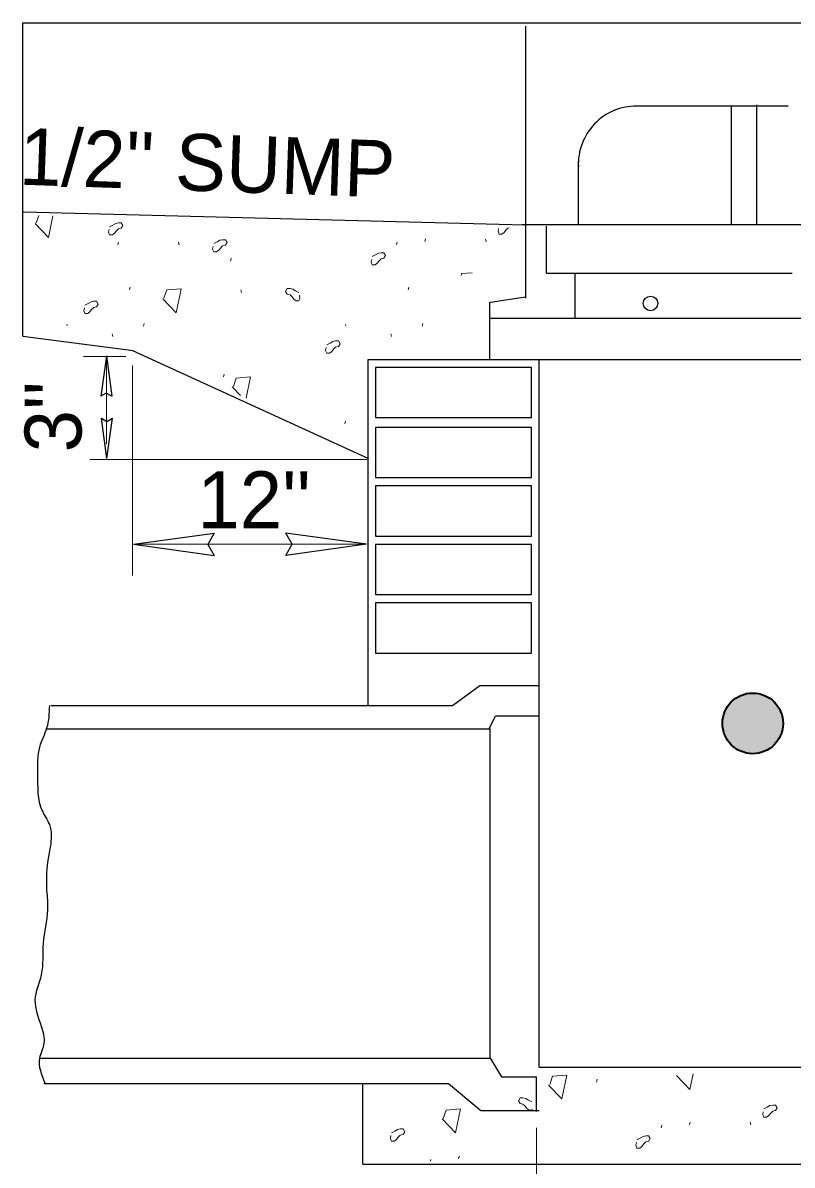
# Model space of a CAD drawing. Extents: x -3298 to 405, y -472 to 2211.
# Drawn here: x -1362.8 to -1200.5, y 1043.7 to 1284.6 of the extents above; entities that cross this region are included whole.
import ezdxf

# ---------------------------------------------------------------- set-up
doc = ezdxf.new("R2010")
doc.units = 0
doc.header["$LTSCALE"] = 4.8
doc.linetypes.add('LONG_DASHED', pattern=[7.5, 6, -1.5])
doc.layers.add('1', color=7, linetype='Continuous', lineweight=13)
doc.layers.add('25', color=7, linetype='Continuous', lineweight=13)
doc.layers.add('10', color=7, linetype='Continuous')

msp = doc.modelspace()

# ---------------------------------------------------------------- hatches: boundary and pattern name
at = {"layer": '1'}
msp.add_hatch(color=256, dxfattribs=at).paths.add_polyline_path([(-1202.414, 1136.868, 1), (-1215.201, 1136.868, 1)])

# ---------------------------------------------------------------- linework, layer by layer
at = {"layer": '1', "lineweight": 25}
for p, q in [((-1362.767, 1284.64), (-906.774, 1284.64)), ((-1362.767, 1218.52), (-1362.767, 1284.64)), ((-1256.688, 1226.533), (-1256.688, 1283.943)), ((-1233.532, 1267.102), (-1201.298, 1267.102)), ((-1245.592, 1242.106), (-1245.592, 1255.471)), ((-1362.619, 1244.745), (-1256.894, 1242.059)), ((-1257.447, 1242.103), (-1006.974, 1242.103)), ((-1252.34, 1231.804), (-1252.34, 1241.725)), ((-1252.34, 1231.853), (-1200.509, 1231.853)), ((-1246.268, 1222.309), (-1246.268, 1231.821)), ((-1264.105, 1225.728), (-1256.704, 1226.867)), ((-1264.295, 1213.623), (-1264.295, 1225.729)), ((-1264.295, 1222.355), (-999.193, 1222.355)), ((-1362.767, 1218.52), (-1339.505, 1215.519)), ((-1339.617, 1215.519), (-1289.861, 1192.748)), ((-1345.146, 1214.378), (-1346.316, 1205.863)), ((-1345.146, 1214.378), (-1343.976, 1205.863)), ((-1289.902, 1140.651), (-1289.902, 1213.623)), ((-1289.902, 1213.623), (-1012.855, 1213.623)), ((-1253.858, 1064.363), (-1253.858, 1213.52)), ((-1345.028, 1192.706), (-1346.198, 1201.221)), ((-1345.028, 1192.706), (-1343.858, 1201.221)), ((-1339.443, 1174.635), (-1322.413, 1176.975)), ((-1290.258, 1174.652), (-1307.288, 1176.992)), ((-1339.443, 1174.635), (-1322.413, 1172.295)), ((-1290.258, 1174.652), (-1307.288, 1172.312)), ((-1272.16, 1140.651), (-1266.378, 1144.829)), ((-1266.378, 1144.829), (-1253.858, 1144.829)), ((-1356.793, 1140.651), (-1272.16, 1140.651)), ((-1264.381, 1135.713), (-1263.031, 1138.483)), ((-1263.031, 1138.483), (-1253.858, 1138.483)), ((-1357.933, 1135.713), (-1264.19, 1135.713)), ((-1264.19, 1066.209), (-1264.19, 1135.713)), ((-1359.071, 1066.209), (-1264.19, 1066.209)), ((-1264.19, 1066.211), (-1261.809, 1062.301)), ((-1253.858, 1064.363), (-976.229, 1064.363)), ((-1358.312, 1060.892), (-1272.996, 1060.892)), ((-1291.058, 1043.853), (-1291.058, 1060.892)), ((-1272.996, 1060.892), (-1266.164, 1055.195)), ((-1261.809, 1062.301), (-1254.417, 1062.301)), ((-1254.417, 1054.958), (-1254.417, 1062.301)), ((-1266.164, 1055.195), (-1253.89, 1055.195)), ((-1291.058, 1043.853), (-976.229, 1043.853))]:
    msp.add_line(p, q, dxfattribs=at)
at = {"layer": '1', "linetype": 'LONG_DASHED', "lineweight": 25}
for p, q in [((-1213.25, 1242.059), (-1213.25, 1267.152)), ((-1207.937, 1242.059), (-1207.937, 1267.322))]:
    msp.add_line(p, q, dxfattribs=at)
at = {"layer": '1'}
for p, q in [((-1341.037, 1214.253), (-1349.944, 1214.253)), ((-1345.142, 1195.77), (-1345.142, 1214.38)), ((-1339.617, 1168.046), (-1339.617, 1212.334)), ((-1290.203, 1192.543), (-1348.649, 1192.543)), ((-1339.447, 1174.643), (-1290.254, 1174.643)), ((-1254.427, 1001.5), (-1254.427, 1051.515))]:
    msp.add_line(p, q, dxfattribs=at)
at = {"layer": '1', "lineweight": 25}
for points in [[(-1288.348, 1201.369), (-1255.438, 1201.369), (-1255.438, 1211.956), (-1288.348, 1211.956)], [(-1288.348, 1188.724), (-1255.438, 1188.724), (-1255.438, 1199.311), (-1288.348, 1199.311)], [(-1288.348, 1176.373), (-1255.438, 1176.373), (-1255.438, 1186.96), (-1288.348, 1186.96)], [(-1288.349, 1164.023), (-1255.438, 1164.023), (-1255.438, 1174.609), (-1288.349, 1174.609)], [(-1288.348, 1151.671), (-1255.438, 1151.671), (-1255.438, 1162.258), (-1288.348, 1162.258)]]:
    msp.add_lwpolyline(points, close=True, dxfattribs=at)
for points in [[(-1343.976, 1205.863), (-1345.158, 1206.523), (-1346.316, 1205.863)], [(-1346.198, 1201.221), (-1345.017, 1200.562), (-1343.858, 1201.221)], [(-1322.413, 1176.975), (-1323.731, 1174.611), (-1322.413, 1172.295)], [(-1307.288, 1172.312), (-1305.97, 1174.676), (-1307.288, 1176.992)]]:
    msp.add_lwpolyline(points, dxfattribs=at)
msp.add_circle((-1230.365, 1225.446), 1.533, dxfattribs=at)
at = {"layer": '1', "lineweight": 35}
msp.add_circle((-1208.808, 1136.868), 6.394, dxfattribs=at)
at = {"layer": '1', "lineweight": 25}
msp.add_arc((-1233.329, 1254.805), 12.276, 89.56112, 182.54602, dxfattribs=at)
msp.add_spline([(-1357.175, 1140.607), (-1357.744, 1135.859), (-1359.263, 1131.871), (-1359.642, 1126.174), (-1358.693, 1118.388), (-1357.175, 1115.539), (-1356.985, 1110.792), (-1357.554, 1107.563), (-1357.744, 1101.676), (-1357.554, 1097.498), (-1358.503, 1090.472), (-1358.883, 1083.824), (-1360.211, 1078.508), (-1358.883, 1073), (-1358.313, 1069.392), (-1359.263, 1066.163), (-1358.124, 1061.036)], degree=3, dxfattribs=at)
at = {"layer": '25'}
for p, q in [((-1359.407, 1244.018), (-1359.937, 1242.429)), ((-1318.592, 1207.834), (-1316.85, 1206.022))]:
    msp.add_line(p, q, dxfattribs=at)
for points in [[(-1360.171, 1242.312), (-1357.362, 1239.388), (-1356.41, 1243.939)], [(-1344.462, 1241.643), (-1343.759, 1241.994), (-1343.176, 1242.345), (-1342.591, 1242.464), (-1342.004, 1242.463), (-1341.654, 1241.878), (-1342.004, 1241.294), (-1342.591, 1241.175), (-1343.057, 1240.707), (-1343.41, 1240.24), (-1343.877, 1239.889), (-1344.461, 1239.89), (-1344.696, 1240.475), (-1344.58, 1241.058)], [(-1260.175, 1241.413), (-1260.433, 1241.361), (-1260.898, 1240.893), (-1261.251, 1240.425), (-1261.718, 1240.074), (-1262.303, 1240.075), (-1262.538, 1240.66), (-1262.421, 1241.243)], [(-1322.497, 1238.074), (-1321.794, 1238.425), (-1321.211, 1238.777), (-1320.626, 1238.895), (-1320.039, 1238.894), (-1319.689, 1238.309), (-1320.039, 1237.725), (-1320.626, 1237.607), (-1321.092, 1237.139), (-1321.444, 1236.672), (-1321.912, 1236.321), (-1322.496, 1236.322), (-1322.731, 1236.907), (-1322.614, 1237.489)], [(-1277.973, 1238.491), (-1277.833, 1239.041), (-1277.817, 1239.056)], [(-1265.028, 1238.457), (-1265.17, 1239.008), (-1265.186, 1239.023)], [(-1342.72, 1237.822), (-1342.58, 1238.373), (-1342.564, 1238.388)], [(-1329.775, 1237.789), (-1329.917, 1238.339), (-1329.933, 1238.355)], [(-1283.943, 1237.822), (-1283.803, 1238.373), (-1283.788, 1238.388)], [(-1318.943, 1234.349), (-1318.803, 1234.899), (-1318.788, 1234.914)], [(-1289.061, 1235.329), (-1288.358, 1235.681), (-1287.774, 1236.032), (-1287.19, 1236.151), (-1286.603, 1236.149), (-1286.253, 1235.564), (-1286.603, 1234.98), (-1287.19, 1234.862), (-1287.656, 1234.394), (-1288.008, 1233.927), (-1288.476, 1233.576), (-1289.06, 1233.577), (-1289.294, 1234.162), (-1289.178, 1234.744)], [(-1267.991, 1231.9), (-1270.203, 1231.732), (-1270.336, 1231.332)], [(-1340.251, 1228.336), (-1340.111, 1228.886), (-1340.094, 1228.901)], [(-1333.243, 1226.422), (-1330.434, 1223.498), (-1329.383, 1228.528), (-1332.425, 1228.293), (-1333.009, 1226.539)], [(-1316.818, 1228.337), (-1316.677, 1227.788), (-1316.662, 1227.772)], [(-1304.54, 1227.748), (-1305.241, 1228.099), (-1305.828, 1228.449), (-1306.411, 1228.567), (-1306.998, 1228.567), (-1307.348, 1227.982), (-1306.996, 1227.396), (-1306.411, 1227.278), (-1305.945, 1226.811), (-1305.592, 1226.342), (-1305.126, 1225.993), (-1304.54, 1225.993), (-1304.306, 1226.578), (-1304.423, 1227.163)], [(-1281.474, 1228.337), (-1281.334, 1228.886), (-1281.318, 1228.902)], [(-1349.658, 1225.083), (-1348.955, 1225.435), (-1348.371, 1225.787), (-1347.787, 1225.905), (-1347.2, 1225.904), (-1346.85, 1225.319), (-1347.2, 1224.735), (-1347.787, 1224.617), (-1348.253, 1224.149), (-1348.605, 1223.682), (-1349.072, 1223.33), (-1349.657, 1223.332), (-1349.892, 1223.916), (-1349.775, 1224.499)], [(-1353.388, 1220.731), (-1353.458, 1221.005), (-1353.466, 1221.013)], [(-1337.307, 1220.643), (-1337.167, 1221.193), (-1337.15, 1221.209)], [(-1294.611, 1220.731), (-1294.682, 1221.005), (-1294.689, 1221.013)], [(-1278.53, 1220.643), (-1278.39, 1221.193), (-1278.374, 1221.209)], [(-1343.761, 1218.502), (-1343.903, 1219.052), (-1343.918, 1219.068)], [(-1298.662, 1216.717), (-1297.958, 1217.068), (-1297.375, 1217.418), (-1296.79, 1217.538), (-1296.204, 1217.536), (-1295.854, 1216.951), (-1296.204, 1216.368), (-1296.79, 1216.248), (-1297.256, 1215.781), (-1297.608, 1215.313), (-1298.077, 1214.963), (-1298.66, 1214.963), (-1298.895, 1215.548), (-1298.778, 1216.131)], [(-1284.984, 1218.502), (-1285.127, 1219.052), (-1285.142, 1219.068)], [(-1320.433, 1209.973), (-1320.293, 1210.523), (-1320.277, 1210.538)], [(-1315.663, 1205.492), (-1314.733, 1209.942), (-1317.774, 1209.709), (-1318.359, 1207.954)], [(-1294.874, 1200.048), (-1294.734, 1200.598), (-1294.718, 1200.613)], [(-1251.871, 1060.578), (-1249.062, 1057.653), (-1248.009, 1062.683), (-1251.052, 1062.448), (-1251.637, 1060.695)], [(-1224.871, 1062.564), (-1222.062, 1059.641), (-1221.372, 1062.944)], [(-1241.763, 1061.211), (-1241.623, 1061.761), (-1241.608, 1061.776)], [(-1274.315, 1053.413), (-1271.507, 1050.492), (-1270.455, 1055.52), (-1273.497, 1055.288), (-1274.082, 1053.533)], [(-1255.409, 1057.023), (-1256.111, 1057.374), (-1256.697, 1057.724), (-1257.281, 1057.842), (-1257.868, 1057.842), (-1258.217, 1057.257), (-1257.866, 1056.672), (-1257.281, 1056.553), (-1256.814, 1056.087), (-1256.462, 1055.618), (-1255.996, 1055.268), (-1255.409, 1055.268), (-1255.303, 1055.533)], [(-1206.463, 1055.538), (-1205.761, 1055.89), (-1205.178, 1056.241), (-1204.592, 1056.36), (-1204.006, 1056.358), (-1203.656, 1055.773), (-1204.006, 1055.19), (-1204.592, 1055.071), (-1205.058, 1054.603), (-1205.411, 1054.136), (-1205.878, 1053.785), (-1206.463, 1053.786), (-1206.697, 1054.371), (-1206.581, 1054.953)], [(-1285.015, 1050.481), (-1284.312, 1050.832), (-1283.729, 1051.183), (-1283.144, 1051.303), (-1282.558, 1051.301), (-1282.207, 1050.716), (-1282.558, 1050.133), (-1283.144, 1050.013), (-1283.61, 1049.546), (-1283.963, 1049.078), (-1284.43, 1048.727), (-1285.014, 1048.728), (-1285.249, 1049.313), (-1285.133, 1049.896)], [(-1228.103, 1051.533), (-1227.963, 1052.083), (-1227.947, 1052.098)], [(-1222.133, 1052.202), (-1221.993, 1052.752), (-1221.977, 1052.767)], [(-1209.188, 1052.168), (-1209.33, 1052.717), (-1209.346, 1052.734)], [(-1233.221, 1049.04), (-1232.518, 1049.391), (-1231.934, 1049.743), (-1231.35, 1049.861), (-1230.763, 1049.86), (-1230.413, 1049.275), (-1230.763, 1048.691), (-1231.35, 1048.572), (-1231.816, 1048.105), (-1232.168, 1047.638), (-1232.636, 1047.286), (-1233.22, 1047.288), (-1233.454, 1047.873), (-1233.338, 1048.454)], [(-1276.781, 1044.521), (-1276.695, 1044.858), (-1276.678, 1044.873)], [(-1270.864, 1044.976), (-1270.724, 1045.526), (-1270.708, 1045.541)]]:
    msp.add_lwpolyline(points, dxfattribs=at)

# ---------------------------------------------------------------- texts
at = {"layer": '10'}
for s, rotation, p in [(" 1/2'' SUMP", 358.001, (-1368.114, 1250.676)), ("3''", 90, (-1350.391, 1194.042))]:
    msp.add_text(s, height=12, rotation=rotation, dxfattribs=at).set_placement(p)
msp.add_text("12''", height=12, dxfattribs=at).set_placement((-1325.95, 1178.032))

doc.saveas('drawing.dxf')
